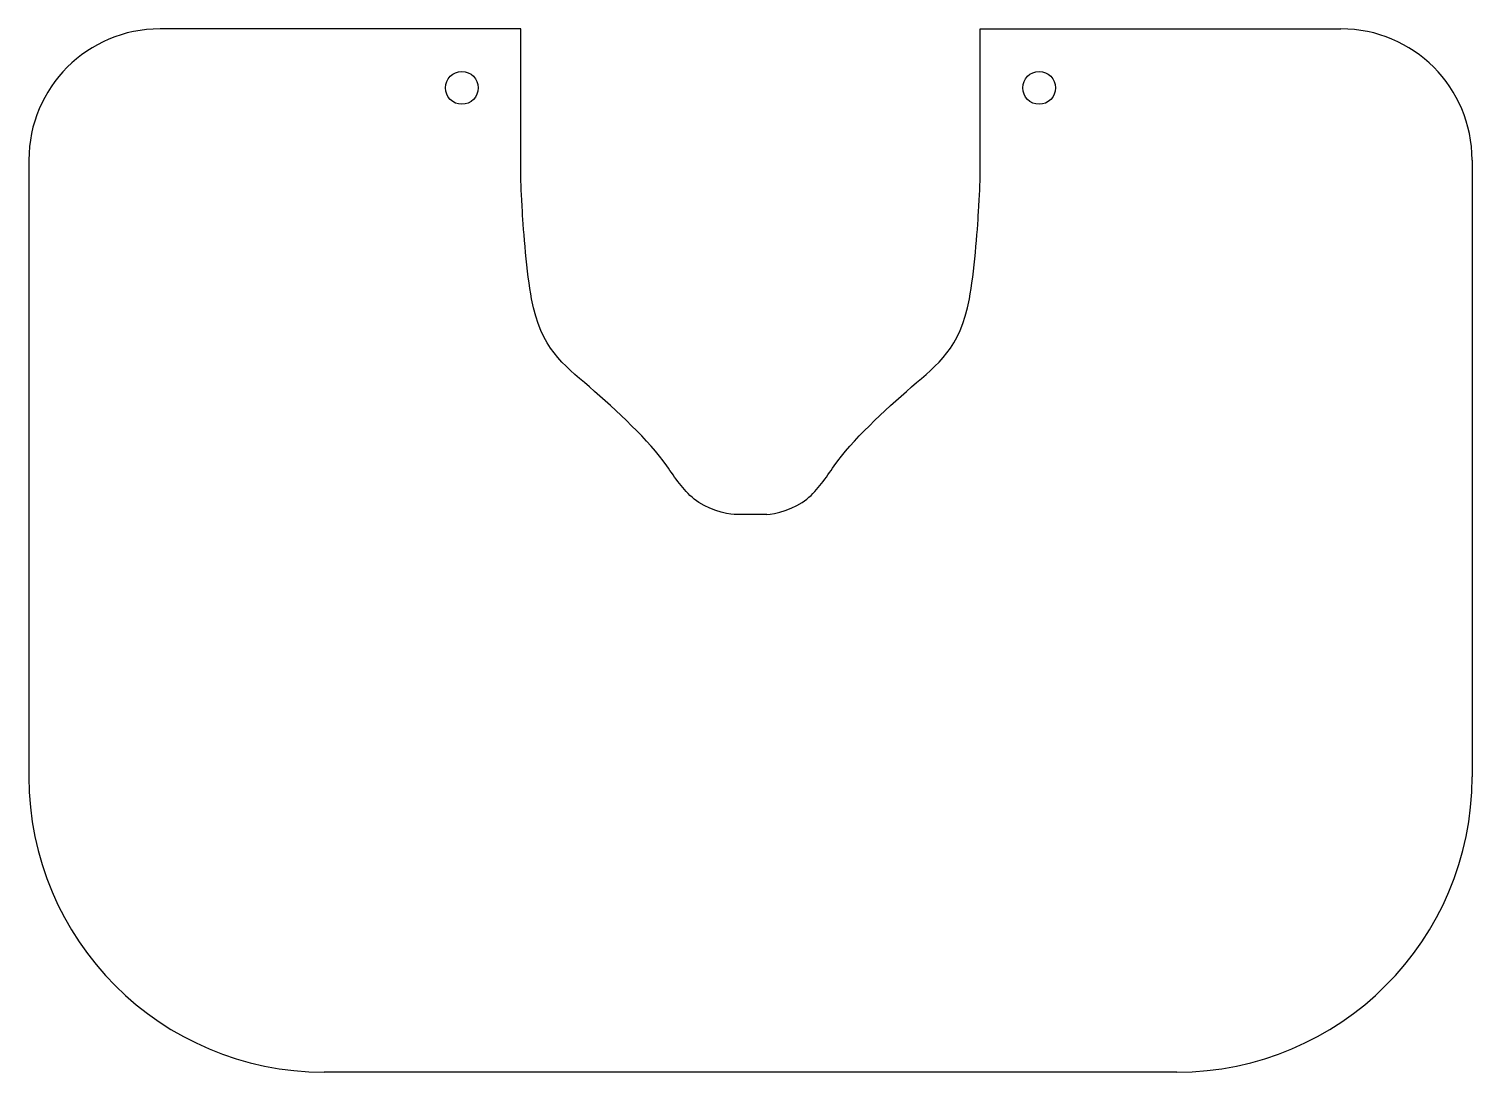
# Model space of a CAD drawing. Header units: millimetres. Extents: x -110 to 110, y -164 to -5.
import ezdxf

# ---------------------------------------------------------------- set-up
doc = ezdxf.new("R2010")
doc.units = ezdxf.units.MM

msp = doc.modelspace()

# ---------------------------------------------------------------- linework, layer by layer
at = {"color": 7, "linetype": 'Continuous', "lineweight": 25}
for p, q in [((-34.71, -5.36), (-89.71, -5.36)), ((-34.71, -27.08), (-34.71, -5.36)), ((35.29, -5.36), (90.29, -5.36)), ((35.29, -27.08), (35.29, -5.36)), ((-109.71, -25.36), (-109.71, -119.36)), ((110.29, -25.36), (110.29, -119.36)), ((2.79, -79.36), (-2.21, -79.36)), ((65.29, -164.36), (-64.71, -164.36))]:
    msp.add_line(p, q, dxfattribs=at)
for centre in [(-43.71, -14.36), (44.29, -14.36)]:
    msp.add_circle(centre, 2.5, dxfattribs=at)
for centre, radius, start, end in [((-89.71, -25.36), 20, 90, 180), ((90.29, -25.36), 20, 0, 90), ((-64.71, -119.36), 45, 180, 270), ((65.29, -119.36), 45, 270, 0)]:
    msp.add_arc(centre, radius, start, end, dxfattribs=at)
for points in [[(-2.21, -79.36), (-3.33, -79.36), (-6.53, -78.52), (-10.07, -75.54), (-11.14, -73.86), (-15.15, -68.12), (-20.15, -63.52), (-28.37, -56.36), (-31.58, -54.19), (-33.83, -42.66), (-34.3, -35.94), (-34.65, -30.58), (-34.71, -29.11), (-34.71, -27.08)], [(2.79, -79.36), (3.91, -79.36), (7.12, -78.52), (10.65, -75.54), (11.72, -73.86), (15.73, -68.12), (20.73, -63.52), (28.95, -56.36), (32.16, -54.19), (34.41, -42.66), (34.88, -35.94), (35.23, -30.58), (35.29, -29.11), (35.29, -27.08)]]:
    msp.add_open_spline(points, degree=3, knots=[0, 0, 0, 0, 0.125, 0.125, 0.25, 0.25, 0.5, 0.5, 0.75, 0.75, 0.875, 0.875, 1, 1, 1, 1], dxfattribs=at)

doc.saveas('drawing.dxf')
